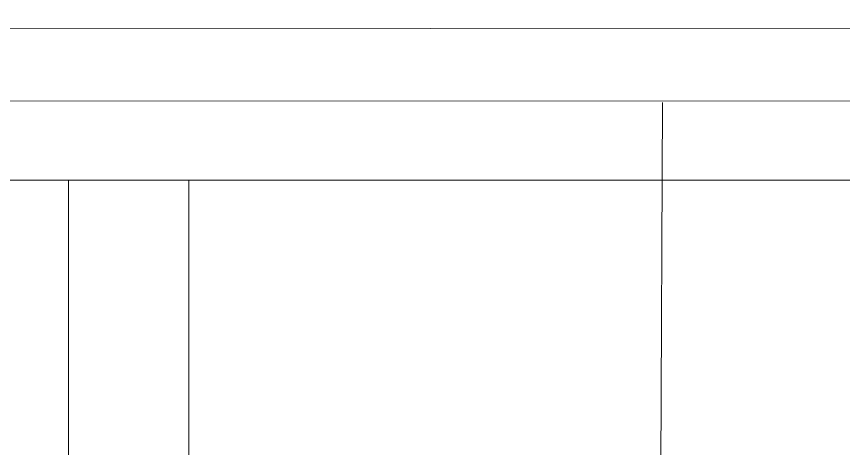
# Paper-space layout 'office1 floor1' of a CAD drawing. Header units: inches. Extents: x 0.3 to 10.8, y 1.4 to 4.2.
# Drawn here: x 1.2055 to 1.4258, y 4.0714 to 4.1865 of the extents above; entities that cross this region are included whole.
import ezdxf

# ---------------------------------------------------------------- set-up
doc = ezdxf.new("R2010")
doc.units = ezdxf.units.IN
doc.header["$MEASUREMENT"] = 0
doc.layers.add('WALL 1 100', color=250, linetype='Continuous', lineweight=9)
doc.layers.add('провода', color=1, linetype='Continuous', lineweight=5)

psp = doc.layouts.new('office1 floor1')

# ---------------------------------------------------------------- linework, layer by layer
at = {"layer": 'WALL 1 100', "color": 0}
for p, q in [((0.27958, 4.18254), (5.52404, 4.18647)), ((1.21932, 4.14293), (1.21941, 3.6973)), ((1.25145, 4.14273), (1.25122, 3.69723))]:
    psp.add_line(p, q, dxfattribs=at)
psp.add_lwpolyline([(5.52404, 4.14287), (0.31925, 4.14287)], dxfattribs=at)
at = {"layer": 'провода', "color": 1}
for p, q in [((3.74371, 4.16455), (0.29756, 4.16374)), ((1.37707, 4.0309), (1.37763, 4.16359))]:
    psp.add_line(p, q, dxfattribs=at)

doc.saveas('drawing.dxf')
